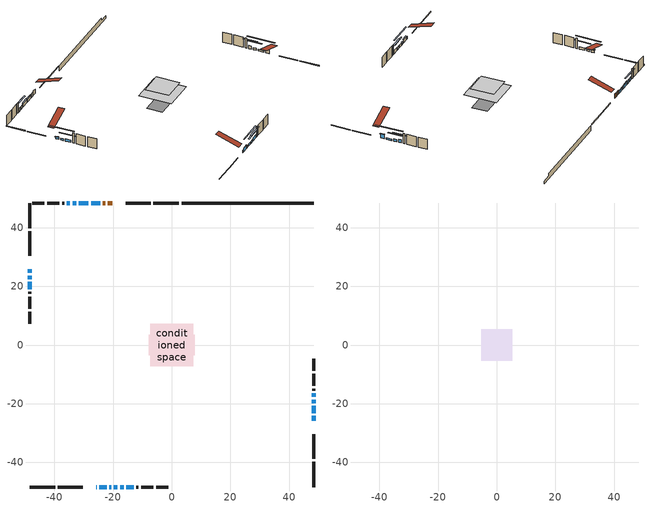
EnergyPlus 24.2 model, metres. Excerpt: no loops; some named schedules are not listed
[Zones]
conditioned space
 floor adiabatic (AdiabaticFloorConstruction): -7.29,-7.29 -7.29,7.29 7.29,7.29 7.29,-7.29 z3.36
 floor foundation (Slab1 construction): -7.77,-3.5 -7.77,3.5 7.77,3.5 7.77,-3.5 z-1.52
 wall outside (RimJoist1 construction): 2.4,48.44 -6.25,48.44 / -48.44,-48.44 -39.79,-48.44 / -48.44,48.44 -48.44,39.79 / 48.44,-48.44 48.44,-39.79 z0.92:1.22
 wall outside (RimJoist2 construction): -7.18,48.44 -15.64,48.44 / -38.86,-48.44 -30.4,-48.44 / -48.44,38.86 -48.44,30.4 / 48.44,-38.86 48.44,-30.4 z0.92:1.22
 wall outside (AdiabaticWallConstruction 1): -20.24,48.44 -21.76,48.44 / -22.69,48.44 -23.5,48.44 z0.92:2.95
 wall outside (AdiabaticWallConstruction): -25.8,-48.44 -25.59,-48.44 z0.92:2.14; 48.44,-25.8 48.44,-24.17 z0.92:2.95; -24.43,48.44 -27.48,48.44 z0.92:2.24; -28.4,48.44 -31.66,48.44 / -24.66,-48.44 -22.22,-48.44 / 48.44,-17.73 48.44,-16.51 / -32.58,48.44 -33.81,48.44 / -34.73,48.44 -35.75,48.44 / -15.46,-48.44 -13.02,-48.44 z0.92:2.44; -21.29,-48.44 -20.68,-48.44 / -48.44,23.65 -48.44,22.43 z0.92:1.74; -48.44,25.8 -48.44,24.57 / 48.44,-19.87 48.44,-18.65 / -19.76,-48.44 -18.53,-48.44 / -17.61,-48.44 -16.39,-48.44 / -48.44,21.5 -48.44,19.06 z0.92:1.99; 48.44,-23.24 48.44,-20.8 z0.92:1.63
 wall outside (Wall1 construction): -36.68,48.44 -37.36,48.44 / -12.09,-48.44 -11.4,-48.44 / -48.44,18.13 -48.44,17.44 / 48.44,-15.58 48.44,-14.89 z0.92:5.8
 wall outside (Wall2 construction): -38.29,48.44 -42.48,48.44 / -10.47,-48.44 -6.29,-48.44 / -48.44,16.51 -48.44,12.33 / 48.44,-13.96 48.44,-9.77 z0.92:5.8
 wall outside (Wall3 construction): -43.41,48.44 -47.51,48.44 / -5.36,-48.44 -1.26,-48.44 / -48.44,11.4 -48.44,7.3 / 48.44,-8.84 48.44,-4.75 z0.92:5.8
 wall foundation (FoundationWall1 construction): 3.33,48.44,-1.52 3.33,48.44,0.92 43.93,48.44,0.92 43.93,48.44,-0.34 48.44,48.44,-0.34 48.44,48.44,-1.52
 window (WindowConstruction 13): -25.79,-48.44 -25.59,-48.44 z0.92:2.14
 window (WindowConstruction 7): 48.44,-25.79 48.44,-24.17 z0.92:2.95
 window (WindowConstruction 8): -24.43,48.44 -27.48,48.44 z0.92:2.24
 window (WindowConstruction 9): -28.4,48.44 -31.66,48.44 z0.92:2.44
 window (WindowConstruction 10): -24.66,-48.44 -22.22,-48.44 z0.92:2.44
 window (WindowConstruction 11): -21.29,-48.44 -20.68,-48.44 z0.92:1.73
 window (WindowConstruction 12): -48.44,25.79 -48.44,24.58 z0.92:1.99
 window (WindowConstruction 14): 48.44,-23.24 48.44,-20.8 z0.92:1.63
 window (WindowConstruction): 48.44,-19.87 48.44,-18.65 z0.92:1.99
 window (WindowConstruction 15): -19.75,-48.44 -18.54,-48.44 z0.92:1.99
 window (WindowConstruction 16): -48.44,23.65 -48.44,22.43 z0.92:1.73
 window (WindowConstruction 1): 48.44,-17.73 48.44,-16.51 z0.92:2.44
 window (WindowConstruction 2): -32.59,48.44 -33.8,48.44 z0.92:2.44
 window (WindowConstruction 3): -34.73,48.44 -35.75,48.44 z0.92:2.44
 window (WindowConstruction 4): -17.61,-48.44 -16.39,-48.44 z0.92:1.99
 window (WindowConstruction 5): -15.46,-48.44 -13.02,-48.44 z0.92:2.44
 window (WindowConstruction 6): -48.44,21.5 -48.44,19.06 z0.92:1.99
 door (Door): -20.24,48.44 -21.76,48.44 z0.92:2.95
 door (Door 1): -22.69,48.44 -23.5,48.44 z0.92:2.95
 ceiling adiabatic (AdiabaticFloorConstruction): 7.29,-7.29 7.29,7.29 -7.29,7.29 -7.29,-7.29 z3.36
attic - vented
 floor to conditioned space (Floor1 construction Reversed): -5.36,-5.36 -5.36,5.36 5.36,5.36 5.36,-5.36 z5.8
 roof outside (Roof1 construction): -19.32,48.44,5.8 -19.32,38,9.27 -16.57,38,9.27 -16.57,48.44,5.8; -26.72,-48.44,5.8 -26.72,-38,9.27 -29.47,-38,9.27 -29.47,-48.44,5.8; -48.44,26.72,5.8 -38,26.72,9.27 -38,29.47,9.27 -48.44,29.47,5.8; 48.44,-26.72,5.8 38,-26.72,9.27 38,-29.47,9.27 48.44,-29.47,5.8
shading: 48.44,-23.97 48.44,-26 48.85,-26 48.85,-23.97 z3.15; -27.68,48.44 -24.23,48.44 -24.23,48.85 -27.68,48.85 z2.44; -31.86,48.44 -28.2,48.44 -28.2,48.85 -31.86,48.85 z2.65; -22.02,-48.44 -24.86,-48.44 -24.86,-48.85 -22.02,-48.85 z2.65; -20.48,-48.44 -21.49,-48.44 -21.49,-48.85 -20.48,-48.85 z1.93; -48.44,24.37 -48.44,26 -48.85,26 -48.85,24.37 z2.19; 48.44,-15.72 48.44,-28.32 48.85,-28.32 48.85,-15.72 z6.71; 48.44,-16.01 48.44,-22.51 48.85,-22.51 48.85,-16.01 z4.63; -13.45,-48.44 -24.84,-48.44 -24.84,-48.85 -13.45,-48.85 z7.07; -48.44,17.35 -48.44,28.73 -48.85,28.73 -48.85,17.35 z6.81; 48.44,-13.87 48.44,-20.36 48.85,-20.36 48.85,-13.87 z5.08; -36.44,48.44 -29.95,48.44 -29.95,48.85 -36.44,48.85 z5.08; -38.39,48.44 -32.09,48.44 -32.09,48.85 -38.39,48.85 z5.08; -13.75,-48.44 -20.25,-48.44 -20.25,-48.85 -13.75,-48.85 z4.63; -10.38,-48.44 -18.1,-48.44 -18.1,-48.85 -10.38,-48.85 z5.08; -48.44,16.42 -48.44,24.14 -48.85,24.14 -48.85,16.42 z4.63
[Building]
Building 1: Terrain=Suburbs
[Site:Location]
Toronto City Centre_ON: Latitude {deg}=43.63; Longitude {deg}=-79.39; Time Zone {hr}=-5; Elevation {m}=77; Keep Site Location Information=Yes
[Site:GroundTemperature:Shallow]
5.01852, 3.26908, 3.12898, 3.95918, 7.29196, 10.6092, 13.4851, 15.3069, 15.4617, 13.9799, 11.1774, 7.9619
[Site:WaterMainsTemperature]
Calculation Method=Schedule; Temperature Schedule=mains temperature schedule
[Material] Roughness=Rough; Thermal Absorptance=0.9
Name | Thickness {m} | Conductivity {W/m-K} | Density {kg/m3} | Specific Heat {J/kg-K} | Solar Absorptance | Visible Absorptance
asphalt or fiberglass shingles | 0.00635 | 0.162714 | 1121.4 | 1465.45 | 0.84 | 0.84
ceiling loosefill ins | 0.169333 | 0.0480833 | 16.02 | 1046.75 | 0.7 | 0.7
ceiling stud and cavity | 0.1397 | 0.165285 | 65.682 | 1177.47 | 0.7 | 0.7
concrete 4.0 in. | 0.1016 | 1.803125 | 2242.8 | 837.4 | 0.7 | 0.7
concrete 8.0 in. | 0.2032 | 1.803125 | 2242.8 | 837.4 | 0.7 | 0.7
door material | 0.04445 | 0.053851 | 512.64 | 1214.23 | 0.7 | 0.7
exterior vertical ins | 0.0563203 | 0.029427 | 32.04 | 1214.23 | 0.7 | 0.7
floor covering | 0.0127 | 0.0433444 | 54.468 | 1339.84 | 0.6 | 0.6
floor rigid ins; wall rigid ins 1 | 0.512978 | 0.029427 | 32.04 | 1214.23 | 0.7 | 0.7
floor stud and cavity | 0.1397 | 1.75129 | 37.0049 | 1207.88 | 0.7 | 0.7
furniture material conditioned space 1 | 0.1524 | 0.115458 | 640.8 | 1214.23 | 0.6 | 0.6
gypsum board | 0.0127 | 0.160291 | 801 | 837.4 | 0.6 | 0.6
gypsum board 1 | 0.0127 | 0.160291 | 801 | 837.4 | 0.7 | 0.7
osb sheathing 0.5 in. | 0.0127 | 0.115458 | 512.64 | 1214.23 | 0.7 | 0.7
osb sheathing 0.75 in. | 0.01905 | 0.115458 | 512.64 | 1214.23 | 0.7 | 0.7
osb sheathing 2.0 in. | 0.0508 | 0.115458 | 512.64 | 1214.23 | 0.7 | 0.7
rim joist rigid ins; wall rigid ins | 0.051816 | 0.029427 | 32.04 | 1214.23 | 0.7 | 0.7
rim joist stud and cavity | 0.0508 | 0.0405436 | 125.044 | 1163.47 | 0.6 | 0.6
rim joist stud and cavity 1 | 0.0508 | 0.0332151 | 125.044 | 1163.47 | 0.6 | 0.6
slab rigid ins | 0.00025908 | 0.029427 | 32.04 | 1214.23 | 0.7 | 0.7
wall stud and cavity | 0.1397 | 0.216185 | 139.0536 | 1170.24 | 0.7 | 0.7
wall stud and cavity 1 | 0.1397 | 0.0855862 | 139.0536 | 1170.24 | 0.7 | 0.7
wall stud and cavity 2 | 0.1397 | 0.0985572 | 139.0536 | 1170.24 | 0.7 | 0.7
wall stud and cavity 3 | 0.0889 | 0.380278 | 52.3479 | 1209.89 | 0.7 | 0.7
wall stud and cavity 4 | 0.0889 | 0.391764 | 83.0341 | 1211.67 | 0.7 | 0.7
wood siding | 0.0254 | 0.102417 | 544.68 | 1172.36 | 0.84 | 0.84
wood siding 1; wood siding 2; wood siding 3 | 0.0254 | 0.102417 | 544.68 | 1172.36 | 0.7 | 0.7
[WindowMaterial:SimpleGlazingSystem]
Name | U-Factor {W/m2-K} | Solar Heat Gain Coefficient
WindowMaterial | 2.927009 | 0.66
WindowMaterial 1 | 2.91111 | 0.68
WindowMaterial 10 | 2.95426 | 0.63
WindowMaterial 11 | 2.94461 | 0.64
WindowMaterial 2 | 2.961077 | 0.63
WindowMaterial 3 | 2.921331 | 0.67
WindowMaterial 4 | 2.88499 | 0.7
WindowMaterial 5 | 2.887263 | 0.7
WindowMaterial 6 | 2.907136 | 0.68
WindowMaterial 7 | 2.87931 | 0.7
WindowMaterial 8 | 2.983789 | 0.6
WindowMaterial 9 | 6.93965 | 0.69
[Construction]
AdiabaticFloorConstruction: floor stud and cavity, floor rigid ins, osb sheathing 0.75 in., floor covering
AdiabaticWallConstruction: wood siding 2, wall rigid ins 1, wall stud and cavity 3, gypsum board
AdiabaticWallConstruction 1: wood siding 3, wall rigid ins 1, wall stud and cavity 3, gypsum board
Door; Door 1: door material
Floor1 construction Reversed: gypsum board, ceiling stud and cavity, ceiling loosefill ins
FoundationWall1 construction: concrete 8.0 in., gypsum board 1
furniture construction conditioned space 1: furniture material conditioned space 1
PartitionWallConstruction: gypsum board, wall stud and cavity 4, gypsum board
RimJoist1 construction: wood siding 1, rim joist rigid ins, osb sheathing 2.0 in., rim joist stud and cavity
RimJoist2 construction: wood siding 1, osb sheathing 2.0 in., rim joist stud and cavity 1
Roof1 construction: asphalt or fiberglass shingles
Slab1 construction: slab rigid ins, concrete 4.0 in.
Wall1 construction: wood siding, wall rigid ins, osb sheathing 0.5 in., wall stud and cavity, gypsum board
Wall2 construction: wood siding, osb sheathing 0.5 in., wall stud and cavity 1, gypsum board
Wall3 construction: wood siding, osb sheathing 0.5 in., wall stud and cavity 2, gypsum board
WindowConstruction; WindowConstruction 12; WindowConstruction 15; WindowConstruction 4; WindowConstruction 6: WindowMaterial
WindowConstruction 1: WindowMaterial 1
WindowConstruction 10; WindowConstruction 5: WindowMaterial 4
WindowConstruction 11: WindowMaterial 8
WindowConstruction 13: WindowMaterial 9
WindowConstruction 14: WindowMaterial 10
WindowConstruction 16: WindowMaterial 11
WindowConstruction 2: WindowMaterial 2
WindowConstruction 3: WindowMaterial 3
WindowConstruction 7: WindowMaterial 5
WindowConstruction 8: WindowMaterial 6
WindowConstruction 9: WindowMaterial 7
[Zone] Multiplier=1; Part of Total Floor Area=Yes
Name | Volume {m3}
attic - vented | 64.794
conditioned space | 831.5
[Space]
Name | Zone | Volume {m3}
attic - vented 1 | attic - vented | 64.794
conditioned space 1 | conditioned space | 831.5
[ZoneInfiltration:EffectiveLeakageArea]
infil attic - vented 1: Zone or Space=attic - vented 1; Schedule=Always On Discrete; Effective Air Leakage Area {cm2}=4832; Stack Coefficient=0.000241857; Wind Coefficient=1.05075e-05
[ZoneMixing]
whole house fan mix: Zone or Space=attic - vented; Schedule=Always On Continuous; Design Flow Rate Calculation Method=Flow/Zone; Design Flow Rate {m3/s}=0; Source Zone or Space=conditioned space
[SurfaceProperty:ExposedFoundationPerimeter]
Slab1: Exposed Perimeter Calculation Method=TotalExposedPerimeter; Total Exposed Perimeter {m}=45.11
[InternalMass] Zone or ZoneList=conditioned space; Space or SpaceList=conditioned space 1
Name | Construction | Surface Area {m2}
furniture mass conditioned space 1 | furniture construction conditioned space 1 | 128.64
partition wall mass | PartitionWallConstruction | 321.601
[Lights]
interior lighting: Zone or ZoneList or Space or SpaceList=conditioned space 1; Schedule=interior lighting schedule; Design Level Calculation Method=LightingLevel; Lighting Level {W}=343.2; Return Air Fraction=0; Fraction Radiant=0.6; Fraction Visible=0.2; Fraction Replaceable=1
[People]
occupants: Zone or ZoneList or Space or SpaceList=conditioned space 1; Number of People Schedule=occupants schedule; Number of People Calculation Method=People; Number of People=3; Fraction Radiant=0.314171; Sensible Heat Fraction=0.56303; Activity Level Schedule=occupants activity schedule; Carbon Dioxide Generation Rate {m3/s-W}=0; Enable ASHRAE 55 Comfort Warnings=No; Mean Radiant Temperature Calculation Type=EnclosureAveraged
[ElectricEquipment] Zone or ZoneList or Space or SpaceList=conditioned space 1; Design Level Calculation Method=EquipmentLevel
Name | Schedule | Design Level {W} | Fraction Latent | Fraction Radiant | Fraction Lost
clothes dryer | clothes dryer schedule | 140.772 | 0.015 | 0.081 | 0.85
clothes washer | clothes washer schedule | 32.1985 | 0.03 | 0.162 | 0.7
cooking range | cooking range schedule | 215.147 | 0.08 | 0.432 | 0.2
dishwasher | dishwasher schedule | 66.8632 | 0.3 | 0.18 | 0.4
fridge | fridge schedule | 72.9452 | 0 | 0.6 | 0
mech vent house fan | mech vent house fan schedule | 0.95 | 0 | 0 | 1
mech vent house fan cfis | mech vent house fan cfis schedule | 0 | 0 | 0 | 0
misc plug loads | misc plug loads schedule | 494.7 | 0.045 | 0.513 | 0.1
whole house fan | Always On Discrete | 0 | 0 | 0 | 1
[OtherEquipment] Zone or ZoneList or Space or SpaceList=conditioned space 1; Design Level Calculation Method=EquipmentLevel
Name | Fuel Type | Schedule | Design Level {W} | Fraction Latent | Fraction Radiant | Fraction Lost
clothes dryer 1 | Electricity | clothes dryer schedule | 0 | 0.015 | 0.081 | 0.85
cooking range 1 | Electricity | cooking range schedule | 0 | 0.08 | 0.432 | 0.2
general water use latent | None | general water use schedule | 62.594 | 1 | 0 | 0
general water use sensible | None | general water use schedule | -61.6891 | 0 | 0.6 | 0
mech vent house fan latent load | None | Always On Discrete | 0 | 1 | 0 | 0
mech vent house fan sensible load | None | Always On Discrete | 0 | 0 | 0 | 0
water heater energy adjustment1 | NaturalGas | Always On Discrete | 0.01 | 0 | 0 | 1
[ZoneInfiltration:DesignFlowRate] Zone or ZoneList or Space or SpaceList=conditioned space 1; Schedule=Always On Discrete; Design Flow Rate Calculation Method=Flow/Zone; Design Flow Rate {m3/s}=0
infil flow; natural vent flow; whole house fan flow
[Foundation:Kiva]
Foundation Kiva 1: Initial Indoor Air Temperature {C}=18; Wall Height Above Grade {m}=0.919978; Wall Depth Below Slab {m}=0.2032; Custom Block Material Name 1=exterior vertical ins; Custom Block Depth 1 {m}=2.43998; Custom Block X Position 1 {m}=0.2159; Custom Block Z Position 1 {m}=0
[Foundation:Kiva:Settings]
Soil Conductivity {W/m-K}=0.849921; Soil Density {kg/m3}=1842.3; Soil Specific Heat {J/kg-K}=418.7; Ground Solar Absorptivity=0.9; Ground Thermal Absorptivity=0.9; Ground Surface Roughness {m}=0.03; Far-Field Width {m}=40; Deep-Ground Boundary Condition=ZeroFlux; Deep-Ground Depth {m}=40; Minimum Cell Dimension {m}=0.2; Maximum Cell Growth Coefficient=3; Simulation Timestep=Timestep
[Exterior:Lights]
exterior lighting: Schedule=exterior lighting schedule; Design Level {W}=75.6
[Schedule:Constant]
Name | Hourly Value
Always On Continuous; mech vent house fan schedule; mech vent house fan cfis schedule; Always On Discrete | 1
occupants activity schedule | 117.228
fridge schedule | 0
[Schedule:Week:Daily]
interior lighting schedule Week Rule - Jan1-Jan27: interior lighting schedule day, interior lighting schedule day, interior lighting schedule day, interior lighting schedule day, interior lighting schedule day, interior lighting schedule day, interior lighting schedule day, interior lighting schedule default day, interior lighting schedule default day, interior lighting schedule default day, interior lighting schedule default day, interior lighting schedule default day
interior lighting schedule Week Rule - Jan28-Feb3: interior lighting schedule day, interior lighting schedule day, interior lighting schedule day, interior lighting schedule day, interior lighting schedule day 1, interior lighting schedule day 1, interior lighting schedule day 1, interior lighting schedule default day, interior lighting schedule default day, interior lighting schedule default day, interior lighting schedule default day, interior lighting schedule default day
interior lighting schedule Week Rule - Feb4-Feb24: interior lighting schedule day 1, interior lighting schedule day 1, interior lighting schedule day 1, interior lighting schedule day 1, interior lighting schedule day 1, interior lighting schedule day 1, interior lighting schedule day 1, interior lighting schedule default day, interior lighting schedule default day, interior lighting schedule default day, interior lighting schedule default day, interior lighting schedule default day
interior lighting schedule Week Rule - Feb25-Mar3: interior lighting schedule day 1, interior lighting schedule day 1, interior lighting schedule day 1, interior lighting schedule day 1, interior lighting schedule day 2, interior lighting schedule day 2, interior lighting schedule day 2, interior lighting schedule default day, interior lighting schedule default day, interior lighting schedule default day, interior lighting schedule default day, interior lighting schedule default day
interior lighting schedule Week Rule - Mar4-Mar31: interior lighting schedule day 2, interior lighting schedule day 2, interior lighting schedule day 2, interior lighting schedule day 2, interior lighting schedule day 2, interior lighting schedule day 2, interior lighting schedule day 2, interior lighting schedule default day, interior lighting schedule default day, interior lighting schedule default day, interior lighting schedule default day, interior lighting schedule default day
interior lighting schedule Week Rule - Apr1-Apr28: interior lighting schedule day 3, interior lighting schedule day 3, interior lighting schedule day 3, interior lighting schedule day 3, interior lighting schedule day 3, interior lighting schedule day 3, interior lighting schedule day 3, interior lighting schedule default day, interior lighting schedule default day, interior lighting schedule default day, interior lighting schedule default day, interior lighting schedule default day
interior lighting schedule Week Rule - Apr29-May5: interior lighting schedule day 3, interior lighting schedule day 3, interior lighting schedule day 4, interior lighting schedule day 4, interior lighting schedule day 4, interior lighting schedule day 4, interior lighting schedule day 4, interior lighting schedule default day, interior lighting schedule default day, interior lighting schedule default day, interior lighting schedule default day, interior lighting schedule default day
interior lighting schedule Week Rule - May6-May26: interior lighting schedule day 4, interior lighting schedule day 4, interior lighting schedule day 4, interior lighting schedule day 4, interior lighting schedule day 4, interior lighting schedule day 4, interior lighting schedule day 4, interior lighting schedule default day, interior lighting schedule default day, interior lighting schedule default day, interior lighting schedule default day, interior lighting schedule default day
interior lighting schedule Week Rule - May27-Jun2: interior lighting schedule day 4, interior lighting schedule day 4, interior lighting schedule day 4, interior lighting schedule day 4, interior lighting schedule day 4, interior lighting schedule day 5, interior lighting schedule day 5, interior lighting schedule default day, interior lighting schedule default day, interior lighting schedule default day, interior lighting schedule default day, interior lighting schedule default day
interior lighting schedule Week Rule - Jun3-Jun30: interior lighting schedule day 5, interior lighting schedule day 5, interior lighting schedule day 5, interior lighting schedule day 5, interior lighting schedule day 5, interior lighting schedule day 5, interior lighting schedule day 5, interior lighting schedule default day, interior lighting schedule default day, interior lighting schedule default day, interior lighting schedule default day, interior lighting schedule default day
interior lighting schedule Week Rule - Jul1-Jul28: interior lighting schedule day 6, interior lighting schedule day 6, interior lighting schedule day 6, interior lighting schedule day 6, interior lighting schedule day 6, interior lighting schedule day 6, interior lighting schedule day 6, interior lighting schedule default day, interior lighting schedule default day, interior lighting schedule default day, interior lighting schedule default day, interior lighting schedule default day
interior lighting schedule Week Rule - Jul29-Aug4: interior lighting schedule day 6, interior lighting schedule day 6, interior lighting schedule day 6, interior lighting schedule day 7, interior lighting schedule day 7, interior lighting schedule day 7, interior lighting schedule day 7, interior lighting schedule default day, interior lighting schedule default day, interior lighting schedule default day, interior lighting schedule default day, interior lighting schedule default day
interior lighting schedule Week Rule - Aug5-Aug25: interior lighting schedule day 7, interior lighting schedule day 7, interior lighting schedule day 7, interior lighting schedule day 7, interior lighting schedule day 7, interior lighting schedule day 7, interior lighting schedule day 7, interior lighting schedule default day, interior lighting schedule default day, interior lighting schedule default day, interior lighting schedule default day, interior lighting schedule default day
interior lighting schedule Week Rule - Aug26-Sep1: interior lighting schedule day 7, interior lighting schedule day 7, interior lighting schedule day 7, interior lighting schedule day 7, interior lighting schedule day 7, interior lighting schedule day 7, interior lighting schedule day 8, interior lighting schedule default day, interior lighting schedule default day, interior lighting schedule default day, interior lighting schedule default day, interior lighting schedule default day
interior lighting schedule Week Rule - Sep2-Sep29: interior lighting schedule day 8, interior lighting schedule day 8, interior lighting schedule day 8, interior lighting schedule day 8, interior lighting schedule day 8, interior lighting schedule day 8, interior lighting schedule day 8, interior lighting schedule default day, interior lighting schedule default day, interior lighting schedule default day, interior lighting schedule default day, interior lighting schedule default day
interior lighting schedule Week Rule - Sep30-Oct6: interior lighting schedule day 8, interior lighting schedule day 9, interior lighting schedule day 9, interior lighting schedule day 9, interior lighting schedule day 9, interior lighting schedule day 9, interior lighting schedule day 9, interior lighting schedule default day, interior lighting schedule default day, interior lighting schedule default day, interior lighting schedule default day, interior lighting schedule default day
interior lighting schedule Week Rule - Oct7-Oct27: interior lighting schedule day 9, interior lighting schedule day 9, interior lighting schedule day 9, interior lighting schedule day 9, interior lighting schedule day 9, interior lighting schedule day 9, interior lighting schedule day 9, interior lighting schedule default day, interior lighting schedule default day, interior lighting schedule default day, interior lighting schedule default day, interior lighting schedule default day
interior lighting schedule Week Rule - Oct28-Nov3: interior lighting schedule day 9, interior lighting schedule day 9, interior lighting schedule day 9, interior lighting schedule day 9, interior lighting schedule day 10, interior lighting schedule day 10, interior lighting schedule day 10, interior lighting schedule default day, interior lighting schedule default day, interior lighting schedule default day, interior lighting schedule default day, interior lighting schedule default day
interior lighting schedule Week Rule - Nov4-Nov24: interior lighting schedule day 10, interior lighting schedule day 10, interior lighting schedule day 10, interior lighting schedule day 10, interior lighting schedule day 10, interior lighting schedule day 10, interior lighting schedule day 10, interior lighting schedule default day, interior lighting schedule default day, interior lighting schedule default day, interior lighting schedule default day, interior lighting schedule default day
interior lighting schedule Week Rule - Nov25-Dec1: interior lighting schedule day 10, interior lighting schedule day 10, interior lighting schedule day 10, interior lighting schedule day 10, interior lighting schedule day 10, interior lighting schedule day 10, interior lighting schedule day 11, interior lighting schedule default day, interior lighting schedule default day, interior lighting schedule default day, interior lighting schedule default day, interior lighting schedule default day
interior lighting schedule Week Rule - Dec2-Dec31: interior lighting schedule day 11, interior lighting schedule day 11, interior lighting schedule day 11, interior lighting schedule day 11, interior lighting schedule day 11, interior lighting schedule day 11, interior lighting schedule day 11, interior lighting schedule default day, interior lighting schedule default day, interior lighting schedule default day, interior lighting schedule default day, interior lighting schedule default day
occupants schedule Week Rule - Jan1-Dec31: occupants schedule day, occupants schedule day, occupants schedule day, occupants schedule day, occupants schedule day, occupants schedule day, occupants schedule day, occupants schedule default day, occupants schedule default day, occupants schedule default day, occupants schedule default day, occupants schedule default day
clothes dryer schedule Week Rule - Jan1-Dec31: clothes dryer schedule day, clothes dryer schedule day, clothes dryer schedule day, clothes dryer schedule day, clothes dryer schedule day, clothes dryer schedule day, clothes dryer schedule day, clothes dryer schedule default day, clothes dryer schedule default day, clothes dryer schedule default day, clothes dryer schedule default day, clothes dryer schedule default day
clothes washer schedule Week Rule - Jan1-Dec31: clothes washer schedule day, clothes washer schedule day, clothes washer schedule day, clothes washer schedule day, clothes washer schedule day, clothes washer schedule day, clothes washer schedule day, clothes washer schedule default day, clothes washer schedule default day, clothes washer schedule default day, clothes washer schedule default day, clothes washer schedule default day
cooking range schedule Week Rule - Jan1-Dec31: cooking range schedule day, cooking range schedule day, cooking range schedule day, cooking range schedule day, cooking range schedule day, cooking range schedule day, cooking range schedule day, cooking range schedule default day, cooking range schedule default day, cooking range schedule default day, cooking range schedule default day, cooking range schedule default day
dishwasher schedule Week Rule - Jan1-Dec31: dishwasher schedule day, dishwasher schedule day, dishwasher schedule day, dishwasher schedule day, dishwasher schedule day, dishwasher schedule day, dishwasher schedule day, dishwasher schedule default day, dishwasher schedule default day, dishwasher schedule default day, dishwasher schedule default day, dishwasher schedule default day
misc plug loads schedule Week Rule - Jan1-Dec31: misc plug loads schedule day, misc plug loads schedule day, misc plug loads schedule day, misc plug loads schedule day, misc plug loads schedule day, misc plug loads schedule day, misc plug loads schedule day, misc plug loads schedule default day, misc plug loads schedule default day, misc plug loads schedule default day, misc plug loads schedule default day, misc plug loads schedule default day
general water use schedule Week Rule - Jan1-Dec31: general water use schedule day, general water use schedule day, general water use schedule day, general water use schedule day, general water use schedule day, general water use schedule day, general water use schedule day, general water use schedule default day, general water use schedule default day, general water use schedule default day, general water use schedule default day, general water use schedule default day
exterior lighting schedule Week Rule - Jan1-Jan27: exterior lighting schedule day, exterior lighting schedule day, exterior lighting schedule day, exterior lighting schedule day, exterior lighting schedule day, exterior lighting schedule day, exterior lighting schedule day, exterior lighting schedule default day, exterior lighting schedule default day, exterior lighting schedule default day, exterior lighting schedule default day, exterior lighting schedule default day
exterior lighting schedule Week Rule - Jan28-Feb3: exterior lighting schedule day, exterior lighting schedule day, exterior lighting schedule day, exterior lighting schedule day, exterior lighting schedule day 1, exterior lighting schedule day 1, exterior lighting schedule day 1, exterior lighting schedule default day, exterior lighting schedule default day, exterior lighting schedule default day, exterior lighting schedule default day, exterior lighting schedule default day
exterior lighting schedule Week Rule - Feb4-Feb24: exterior lighting schedule day 1, exterior lighting schedule day 1, exterior lighting schedule day 1, exterior lighting schedule day 1, exterior lighting schedule day 1, exterior lighting schedule day 1, exterior lighting schedule day 1, exterior lighting schedule default day, exterior lighting schedule default day, exterior lighting schedule default day, exterior lighting schedule default day, exterior lighting schedule default day
exterior lighting schedule Week Rule - Feb25-Mar3: exterior lighting schedule day 1, exterior lighting schedule day 1, exterior lighting schedule day 1, exterior lighting schedule day 1, exterior lighting schedule day 2, exterior lighting schedule day 2, exterior lighting schedule day 2, exterior lighting schedule default day, exterior lighting schedule default day, exterior lighting schedule default day, exterior lighting schedule default day, exterior lighting schedule default day
exterior lighting schedule Week Rule - Mar4-Mar31: exterior lighting schedule day 2, exterior lighting schedule day 2, exterior lighting schedule day 2, exterior lighting schedule day 2, exterior lighting schedule day 2, exterior lighting schedule day 2, exterior lighting schedule day 2, exterior lighting schedule default day, exterior lighting schedule default day, exterior lighting schedule default day, exterior lighting schedule default day, exterior lighting schedule default day
exterior lighting schedule Week Rule - Apr1-Apr28: exterior lighting schedule day 3, exterior lighting schedule day 3, exterior lighting schedule day 3, exterior lighting schedule day 3, exterior lighting schedule day 3, exterior lighting schedule day 3, exterior lighting schedule day 3, exterior lighting schedule default day, exterior lighting schedule default day, exterior lighting schedule default day, exterior lighting schedule default day, exterior lighting schedule default day
exterior lighting schedule Week Rule - Apr29-May5: exterior lighting schedule day 3, exterior lighting schedule day 3, exterior lighting schedule day 4, exterior lighting schedule day 4, exterior lighting schedule day 4, exterior lighting schedule day 4, exterior lighting schedule day 4, exterior lighting schedule default day, exterior lighting schedule default day, exterior lighting schedule default day, exterior lighting schedule default day, exterior lighting schedule default day
exterior lighting schedule Week Rule - May6-May26: exterior lighting schedule day 4, exterior lighting schedule day 4, exterior lighting schedule day 4, exterior lighting schedule day 4, exterior lighting schedule day 4, exterior lighting schedule day 4, exterior lighting schedule day 4, exterior lighting schedule default day, exterior lighting schedule default day, exterior lighting schedule default day, exterior lighting schedule default day, exterior lighting schedule default day
exterior lighting schedule Week Rule - May27-Jun2: exterior lighting schedule day 4, exterior lighting schedule day 4, exterior lighting schedule day 4, exterior lighting schedule day 4, exterior lighting schedule day 4, exterior lighting schedule day 5, exterior lighting schedule day 5, exterior lighting schedule default day, exterior lighting schedule default day, exterior lighting schedule default day, exterior lighting schedule default day, exterior lighting schedule default day
exterior lighting schedule Week Rule - Jun3-Jun30: exterior lighting schedule day 5, exterior lighting schedule day 5, exterior lighting schedule day 5, exterior lighting schedule day 5, exterior lighting schedule day 5, exterior lighting schedule day 5, exterior lighting schedule day 5, exterior lighting schedule default day, exterior lighting schedule default day, exterior lighting schedule default day, exterior lighting schedule default day, exterior lighting schedule default day
exterior lighting schedule Week Rule - Jul1-Jul28: exterior lighting schedule day 6, exterior lighting schedule day 6, exterior lighting schedule day 6, exterior lighting schedule day 6, exterior lighting schedule day 6, exterior lighting schedule day 6, exterior lighting schedule day 6, exterior lighting schedule default day, exterior lighting schedule default day, exterior lighting schedule default day, exterior lighting schedule default day, exterior lighting schedule default day
exterior lighting schedule Week Rule - Jul29-Aug4: exterior lighting schedule day 6, exterior lighting schedule day 6, exterior lighting schedule day 6, exterior lighting schedule day 7, exterior lighting schedule day 7, exterior lighting schedule day 7, exterior lighting schedule day 7, exterior lighting schedule default day, exterior lighting schedule default day, exterior lighting schedule default day, exterior lighting schedule default day, exterior lighting schedule default day
exterior lighting schedule Week Rule - Aug5-Aug25: exterior lighting schedule day 7, exterior lighting schedule day 7, exterior lighting schedule day 7, exterior lighting schedule day 7, exterior lighting schedule day 7, exterior lighting schedule day 7, exterior lighting schedule day 7, exterior lighting schedule default day, exterior lighting schedule default day, exterior lighting schedule default day, exterior lighting schedule default day, exterior lighting schedule default day
exterior lighting schedule Week Rule - Aug26-Sep1: exterior lighting schedule day 7, exterior lighting schedule day 7, exterior lighting schedule day 7, exterior lighting schedule day 7, exterior lighting schedule day 7, exterior lighting schedule day 7, exterior lighting schedule day 8, exterior lighting schedule default day, exterior lighting schedule default day, exterior lighting schedule default day, exterior lighting schedule default day, exterior lighting schedule default day
exterior lighting schedule Week Rule - Sep2-Sep29: exterior lighting schedule day 8, exterior lighting schedule day 8, exterior lighting schedule day 8, exterior lighting schedule day 8, exterior lighting schedule day 8, exterior lighting schedule day 8, exterior lighting schedule day 8, exterior lighting schedule default day, exterior lighting schedule default day, exterior lighting schedule default day, exterior lighting schedule default day, exterior lighting schedule default day
exterior lighting schedule Week Rule - Sep30-Oct6: exterior lighting schedule day 8, exterior lighting schedule day 9, exterior lighting schedule day 9, exterior lighting schedule day 9, exterior lighting schedule day 9, exterior lighting schedule day 9, exterior lighting schedule day 9, exterior lighting schedule default day, exterior lighting schedule default day, exterior lighting schedule default day, exterior lighting schedule default day, exterior lighting schedule default day
exterior lighting schedule Week Rule - Oct7-Oct27: exterior lighting schedule day 9, exterior lighting schedule day 9, exterior lighting schedule day 9, exterior lighting schedule day 9, exterior lighting schedule day 9, exterior lighting schedule day 9, exterior lighting schedule day 9, exterior lighting schedule default day, exterior lighting schedule default day, exterior lighting schedule default day, exterior lighting schedule default day, exterior lighting schedule default day
[Schedule:Year]
interior lighting schedule: interior lighting schedule Week Rule - Jan1-Jan27, 1, 1, 1, 27, interior lighting schedule Week Rule - Jan28-Feb3, 1, 28, 2, 3, interior lighting schedule Week Rule - Feb4-Feb24, 2, 4, 2, 24, interior lighting schedule Week Rule - Feb25-Mar3, 2, 25, 3, 3, interior lighting schedule Week Rule - Mar4-Mar31, 3, 4, 3, 31, interior lighting schedule Week Rule - Apr1-Apr28, 4, 1, 4, 28, interior lighting schedule Week Rule - Apr29-May5, 4, 29, 5, 5, interior lighting schedule Week Rule - May6-May26, 5, 6, 5, 26, interior lighting schedule Week Rule - May27-Jun2, 5, 27, 6, 2, interior lighting schedule Week Rule - Jun3-Jun30, 6, 3, 6, 30, interior lighting schedule Week Rule - Jul1-Jul28, 7, 1, 7, 28, interior lighting schedule Week Rule - Jul29-Aug4, 7, 29, 8, 4, interior lighting schedule Week Rule - Aug5-Aug25, 8, 5, 8, 25, interior lighting schedule Week Rule - Aug26-Sep1, 8, 26, 9, 1, interior lighting schedule Week Rule - Sep2-Sep29, 9, 2, 9, 29, interior lighting schedule Week Rule - Sep30-Oct6, 9, 30, 10, 6, interior lighting schedule Week Rule - Oct7-Oct27, 10, 7, 10, 27, interior lighting schedule Week Rule - Oct28-Nov3, 10, 28, 11, 3, interior lighting schedule Week Rule - Nov4-Nov24, 11, 4, 11, 24, interior lighting schedule Week Rule - Nov25-Dec1, 11, 25, 12, 1, interior lighting schedule Week Rule - Dec2-Dec31, 12, 2, 12, 31
occupants schedule: occupants schedule Week Rule - Jan1-Dec31, 1, 1, 12, 31
clothes dryer schedule: clothes dryer schedule Week Rule - Jan1-Dec31, 1, 1, 12, 31
clothes washer schedule: clothes washer schedule Week Rule - Jan1-Dec31, 1, 1, 12, 31
cooking range schedule: cooking range schedule Week Rule - Jan1-Dec31, 1, 1, 12, 31
dishwasher schedule: dishwasher schedule Week Rule - Jan1-Dec31, 1, 1, 12, 31
misc plug loads schedule: misc plug loads schedule Week Rule - Jan1-Dec31, 1, 1, 12, 31
general water use schedule: general water use schedule Week Rule - Jan1-Dec31, 1, 1, 12, 31
exterior lighting schedule: exterior lighting schedule Week Rule - Jan1-Jan27, 1, 1, 1, 27, exterior lighting schedule Week Rule - Jan28-Feb3, 1, 28, 2, 3, exterior lighting schedule Week Rule - Feb4-Feb24, 2, 4, 2, 24, exterior lighting schedule Week Rule - Feb25-Mar3, 2, 25, 3, 3, exterior lighting schedule Week Rule - Mar4-Mar31, 3, 4, 3, 31, exterior lighting schedule Week Rule - Apr1-Apr28, 4, 1, 4, 28, exterior lighting schedule Week Rule - Apr29-May5, 4, 29, 5, 5, exterior lighting schedule Week Rule - May6-May26, 5, 6, 5, 26, exterior lighting schedule Week Rule - May27-Jun2, 5, 27, 6, 2, exterior lighting schedule Week Rule - Jun3-Jun30, 6, 3, 6, 30, exterior lighting schedule Week Rule - Jul1-Jul28, 7, 1, 7, 28, exterior lighting schedule Week Rule - Jul29-Aug4, 7, 29, 8, 4, exterior lighting schedule Week Rule - Aug5-Aug25, 8, 5, 8, 25, exterior lighting schedule Week Rule - Aug26-Sep1, 8, 26, 9, 1, exterior lighting schedule Week Rule - Sep2-Sep29, 9, 2, 9, 29, exterior lighting schedule Week Rule - Sep30-Oct6, 9, 30, 10, 6, exterior lighting schedule Week Rule - Oct7-Oct27, 10, 7, 10, 27, exterior lighting schedule Week Rule - Oct28-Nov3, 10, 28, 11, 3, exterior lighting schedule Week Rule - Nov4-Nov24, 11, 4, 11, 24, exterior lighting schedule Week Rule - Nov25-Dec1, 11, 25, 12, 1, exterior lighting schedule Week Rule - Dec2-Dec31, 12, 2, 12, 31
[Schedule:Compact]
mains temperature schedule: Through: 01/01, For: AllDays, Until: 24:00, 8.80333, Through: 01/02, For: AllDays, Until: 24:00, 8.74333, Through: 01/03, For: AllDays, Until: 24:00, 8.68389, Through: 01/04, For: AllDays, Until: 24:00, 8.62611, Through: 01/05, For: AllDays, Until: 24:00, 8.56944, Through: 01/06, For: AllDays, Until: 24:00, 8.51389, Through: 01/07, For: AllDays, Until: 24:00, 8.45944, Through: 01/08, For: AllDays, Until: 24:00, 8.40611, Through: 01/09, For: AllDays, Until: 24:00, 8.35389, Through: 01/10, For: AllDays, Until: 24:00, 8.30278, Through: 01/11, For: AllDays, Until: 24:00, 8.25333, Through: 01/12, For: AllDays, Until: 24:00, 8.205, Through: 01/13, For: AllDays, Until: 24:00, 8.15778, Through: 01/14, For: AllDays, Until: 24:00, 8.11222, Through: 01/15, For: AllDays, Until: 24:00, 8.06778, Through: 01/16, For: AllDays, Until: 24:00, 8.02444, Through: 01/17, For: AllDays, Until: 24:00, 7.98222, Through: 01/18, For: AllDays, Until: 24:00, 7.94167, Through: 01/19, For: AllDays, Until: 24:00, 7.90222, Through: 01/20, For: AllDays, Until: 24:00, 7.86444, Through: 01/21, For: AllDays, Until: 24:00, 7.82778, Through: 01/22, For: AllDays, Until: 24:00, 7.79278, Through: 01/23, For: AllDays, Until: 24:00, 7.75889, Through: 01/24, For: AllDays, Until: 24:00, 7.72667, Through: 01/25, For: AllDays, Until: 24:00, 7.69556, Through: 01/26, For: AllDays, Until: 24:00, 7.66611, Through: 01/27, For: AllDays, Until: 24:00, 7.63778, Through: 01/28, For: AllDays, Until: 24:00, 7.61111, Through: 01/29, For: AllDays, Until: 24:00, 7.58556, Through: 01/30, For: AllDays, Until: 24:00, 7.56167, Through: 01/31, For: AllDays, Until: 24:00, 7.53944, Through: 02/01, For: AllDays, Until: 24:00, 7.51833, Through: 02/02, For: AllDays, Until: 24:00, 7.49889, Through: 02/03, For: AllDays, Until: 24:00, 7.48111, Through: 02/04, For: AllDays, Until: 24:00, 7.46444, Through: 02/05, For: AllDays, Until: 24:00, 7.44944, Through: 02/06, For: AllDays, Until: 24:00, 7.43556, Through: 02/07, For: AllDays, Until: 24:00, 7.42333, Through: 02/08, For: AllDays, Until: 24:00, 7.41278, Through: 02/09, For: AllDays, Until: 24:00, 7.40389, Through: 02/10, For: AllDays, Until: 24:00, 7.39611, Through: 02/11, For: AllDays, Until: 24:00, 7.39, Through: 02/12, For: AllDays, Until: 24:00, 7.38556, Through: 02/13, For: AllDays, Until: 24:00, 7.38222, Through: 02/14, For: AllDays, Until: 24:00, 7.38056, Through: 02/15, For: AllDays, Until: 24:00, 7.38056, Through: 02/16, For: AllDays, Until: 24:00, 7.38222, Through: 02/17, For: AllDays, Until: 24:00, 7.385, Through: 02/18, For: AllDays, Until: 24:00, 7.38944, Through: 02/19, For: AllDays, Until: 24:00, 7.395, Through: 02/20, For: AllDays, Until: 24:00, 7.40278, Through: 02/21, For: AllDays, Until: 24:00, 7.41167, Through: 02/22, For: AllDays, Until: 24:00, 7.42222, Through: 02/23, For: AllDays, Until: 24:00, 7.43389, Through: 02/24, For: AllDays, Until: 24:00, 7.44722, Through: 02/25, For: AllDays, Until: 24:00, 7.46222, Through: 02/26, For: AllDays, Until: 24:00, 7.47833, Through: 02/27, For: AllDays, Until: 24:00, 7.49611, Through: 02/28, For: AllDays, Until: 24:00, 7.51556, Through: 03/01, For: AllDays, Until: 24:00, 7.53667, Through: 03/02, For: AllDays, Until: 24:00, 7.55889, Through: 03/03, For: AllDays, Until: 24:00, 7.58222, Through: 03/04, For: AllDays, Until: 24:00, 7.60722, Through: 03/05, For: AllDays, Until: 24:00, 7.63389, Through: 03/06, For: AllDays, Until: 24:00, 7.66222, Through: 03/07, For: AllDays, Until: 24:00, 7.69111, Through: 03/08, For: AllDays, Until: 24:00, 7.72222, Through: 03/09, For: AllDays, Until: 24:00, 7.75444, Through: 03/10, For: AllDays, Until: 24:00, 7.78778, Through: 03/11, For: AllDays, Until: 24:00, 7.82278, Through: 03/12, For: AllDays, Until: 24:00, 7.85944, Through: 03/13, For: AllDays, Until: 24:00, 7.89722, Through: 03/14, For: AllDays, Until: 24:00, 7.93611, Through: 03/15, For: AllDays, Until: 24:00, 7.97667, Through: 03/16, For: AllDays, Until: 24:00, 8.01833, Through: 03/17, For: AllDays, Until: 24:00, 8.06167, Through: 03/18, For: AllDays, Until: 24:00, 8.10611, Through: 03/19, For: AllDays, Until: 24:00, 8.15167, Through: 03/20, For: AllDays, Until: 24:00, 8.19833, Through: 03/21, For: AllDays, Until: 24:00, 8.24667, Through: 03/22, For: AllDays, Until: 24:00, 8.29611, Through: 03/23, For: AllDays, Until: 24:00, 8.34667, Through: 03/24, For: AllDays, Until: 24:00, 8.39889, Through: 03/25, For: AllDays, Until: 24:00, 8.45167, Through: 03/26, For: AllDays, Until: 24:00, 8.50611, Through: 03/27, For: AllDays, Until: 24:00, 8.56167, Through: 03/28, For: AllDays, Until: 24:00, 8.61833, Through: 03/29, For: AllDays, Until: 24:00, 8.67611, Through: 03/30, For: AllDays, Until: 24:00, 8.735, Through: 03/31, For: AllDays, Until: 24:00, 8.795, Through: 04/01, For: AllDays, Until: 24:00, 8.85611, Through: 04/02, For: AllDays, Until: 24:00, 8.91833, Through: 04/03, For: AllDays, Until: 24:00, 8.98167, Through: 04/04, For: AllDays, Until: 24:00, 9.04556, Through: 04/05, For: AllDays, Until: 24:00, 9.11111, Through: 04/06, For: AllDays, Until: 24:00, 9.17722, Through: 04/07, For: AllDays, Until: 24:00, 9.24444, Through: 04/08, For: AllDays, Until: 24:00, 9.31222, Through: 04/09, For: AllDays, Until: 24:00, 9.38167, Through: 04/10, For: AllDays, Until: 24:00, 9.45167, Through: 04/11, For: AllDays, Until: 24:00, 9.52222, Through: 04/12, For: AllDays, Until: 24:00, 9.59444, Through: 04/13, For: AllDays, Until: 24:00, 9.66667, Through: 04/14, For: AllDays, Until: 24:00, 9.74, Through: 04/15, For: AllDays, Until: 24:00, 9.81444, Through: 04/16, For: AllDays, Until: 24:00, 9.88944, Through: 04/17, For: AllDays, Until: 24:00, 9.96556, Through: 04/18, For: AllDays, Until: 24:00, 10.0417, Through: 04/19, For: AllDays, Until: 24:00, 10.1189, Through: 04/20, For: AllDays, Until: 24:00, 10.1972, Through: 04/21, For: AllDays, Until: 24:00, 10.2756, Through: 04/22, For: AllDays, Until: 24:00, 10.355, Through: 04/23, For: AllDays, Until: 24:00, 10.435, Through: 04/24, For: AllDays, Until: 24:00, 10.515, Through: 04/25, For: AllDays, Until: 24:00, 10.5961, Through: 04/26, For: AllDays, Until: 24:00, 10.6778, Through: 04/27, For: AllDays, Until: 24:00, 10.76, Through: 04/28, For: AllDays, Until: 24:00, 10.8428, Through: 04/29, For: AllDays, Until: 24:00, 10.9261, Through: 04/30, For: AllDays, Until: 24:00, 11.0094, Through: 05/01, For: AllDays, Until: 24:00, 11.0933, Through: 05/02, For: AllDays, Until: 24:00, 11.1778, Through: 05/03, For: AllDays, Until: 24:00, 11.2628, Through: 05/04, For: AllDays, Until: 24:00, 11.3478, Through: 05/05, For: AllDays, Until: 24:00, 11.4333, Through: 05/06, For: AllDays, Until: 24:00, 11.5189, Through: 05/07, For: AllDays, Until: 24:00, 11.605, Through: 05/08, For: AllDays, Until: 24:00, 11.6917, Through: 05/09, For: AllDays, Until: 24:00, 11.7778, Through: 05/10, For: AllDays, Until: 24:00, 11.865, Through: 05/11, For: AllDays, Until: 24:00, 11.9517, Through: 05/12, For: AllDays, Until: 24:00, 12.0389, Through: 05/13, For: AllDays, Until: 24:00, 12.1261, Through: 05/14, For: AllDays, Until: 24:00, 12.2133, Through: 05/15, For: AllDays, Until: 24:00, 12.3006, Through: 05/16, For: AllDays, Until: 24:00, 12.3883, Through: 05/17, For: AllDays, Until: 24:00, 12.4756, Through: 05/18, For: AllDays, Until: 24:00, 12.5628, Through: 05/19, For: AllDays, Until: 24:00, 12.6506, Through: 05/20, For: AllDays, Until: 24:00, 12.7378, Through: 05/21, For: AllDays, Until: 24:00, 12.825, Through: 05/22, For: AllDays, Until: 24:00, 12.9122, Through: 05/23, For: AllDays, Until: 24:00, 12.9994, Through: 05/24, For: AllDays, Until: 24:00, 13.0861, Through: 05/25, For: AllDays, Until: 24:00, 13.1728, Through: 05/26, For: AllDays, Until: 24:00, 13.2594, Through: 05/27, For: AllDays, Until: 24:00, 13.3456, Through: 05/28, For: AllDays, Until: 24:00, 13.4317, Through: 05/29, For: AllDays, Until: 24:00, 13.5172, Through: 05/30, For: AllDays, Until: 24:00, 13.6028, Through: 05/31, For: AllDays, Until: 24:00, 13.6878, Through: 06/01, For: AllDays, Until: 24:00, 13.7722, Through: 06/02, For: AllDays, Until: 24:00, 13.8567, Through: 06/03, For: AllDays, Until: 24:00, 13.9406, Through: 06/04, For: AllDays, Until: 24:00, 14.0239, Through: 06/05, For: AllDays, Until: 24:00, 14.1067, Through: 06/06, For: AllDays, Until: 24:00, 14.1894, Through: 06/07, For: AllDays, Until: 24:00, 14.2711, Through: 06/08, For: AllDays, Until: 24:00, 14.3528, Through: 06/09, For: AllDays, Until: 24:00, 14.4339, Through: 06/10, For: AllDays, Until: 24:00, 14.5139, Through: 06/11, For: AllDays, Until: 24:00, 14.5939, Through: 06/12, For: AllDays, Until: 24:00, 14.6728, Through: 06/13, For: AllDays, Until: 24:00, 14.7511, Through: 06/14, For: AllDays, Until: 24:00, 14.8289, Through: 06/15, For: AllDays, Until: 24:00, 14.9061, Through: 06/16, For: AllDays, Until: 24:00, 14.9822, Through: 06/17, For: AllDays, Until: 24:00, 15.0578, Through: 06/18, For: AllDays, Until: 24:00, 15.1328, Through: 06/19, For: AllDays, Until: 24:00, 15.2067, Through: 06/20, For: AllDays, Until: 24:00, 15.28, Through: 06/21, For: AllDays, Until: 24:00, 15.3522, Through: 06/22, For: AllDays, Until: 24:00, 15.4239, Through: 06/23, For: AllDays, Until: 24:00, 15.4944, Through: 06/24, For: AllDays, Until: 24:00, 15.5639, Through: 06/25, For: AllDays, Until: 24:00, 15.6328, Through: 06/26, For: AllDays, Until: 24:00, 15.7006, Through: 06/27, For: AllDays, Until: 24:00, 15.7678, Through: 06/28, For: AllDays, Until: 24:00, 15.8333, Through: 06/29, For: AllDays, Until: 24:00, 15.8983, Through: 06/30, For: AllDays, Until: 24:00, 15.9622, Through: 07/01, For: AllDays, Until: 24:00, 16.025, Through: 07/02, For: AllDays, Until: 24:00, 16.0872, Through: 07/03, For: AllDays, Until: 24:00, 16.1478, Through: 07/04, For: AllDays, Until: 24:00, 16.2072, Through: 07/05, For: AllDays, Until: 24:00, 16.2661, Through: 07/06, For: AllDays, Until: 24:00, 16.3233, Through: 07/07, For: AllDays, Until: 24:00, 16.3794, Through: 07/08, For: AllDays, Until: 24:00, 16.435, Through: 07/09, For: AllDays, Until: 24:00, 16.4889, Through: 07/10, For: AllDays, Until: 24:00, 16.5417, Through: 07/11, For: AllDays, Until: 24:00, 16.5928, Through: 07/12, For: AllDays, Until: 24:00, 16.6433, Through: 07/13, For: AllDays, Until: 24:00, 16.6922, Through: 07/14, For: AllDays, Until: 24:00, 16.74, Through: 07/15, For: AllDays, Until: 24:00, 16.7867, Through: 07/16, For: AllDays, Until: 24:00, 16.8322, Through: 07/17, For: AllDays, Until: 24:00, 16.8761, Through: 07/18, For: AllDays, Until: 24:00, 16.9189, Through: 07/19, For: AllDays, Until: 24:00, 16.96, Through: 07/20, For: AllDays, Until: 24:00, 17, Through: 07/21, For: AllDays, Until: 24:00, 17.0389, Through: 07/22, For: AllDays, Until: 24:00, 17.0761, Through: 07/23, For: AllDays, Until: 24:00, 17.1122, Through: 07/24, For: AllDays, Until: 24:00, 17.1467, Through: 07/25, For: AllDays, Until: 24:00, 17.18, Through: 07/26, For: AllDays, Until: 24:00, 17.2117, Through: 07/27, For: AllDays, Until: 24:00, 17.2422, Through: 07/28, For: AllDays, Until: 24:00, 17.2711, Through: 07/29, For: AllDays, Until: 24:00, 17.2983, Through: 07/30, For: AllDays, Until: 24:00, 17.3244, Through: 07/31, For: AllDays, Until: 24:00, 17.3494, Through: 08/01, For: AllDays, Until: 24:00, 17.3728, Through: 08/02, For: AllDays, Until: 24:00, 17.3944, Through: 08/03, For: AllDays, Until: 24:00, 17.4144, Through: 08/04, For: AllDays, Until: 24:00, 17.4333, Through: 08/05, For: AllDays, Until: 24:00, 17.4506, Through: 08/06, For: AllDays, Until: 24:00, 17.4667, Through: 08/07, For: AllDays, Until: 24:00, 17.4811, Through: 08/08, For: AllDays, Until: 24:00, 17.4939, Through: 08/09, For: AllDays, Until: 24:00, 17.5056, Through: 08/10, For: AllDays, Until: 24:00, 17.5156, Through: 08/11, For: AllDays, Until: 24:00, 17.5239, Through: 08/12, For: AllDays, Until: 24:00, 17.5311, Through: 08/13, For: AllDays, Until: 24:00, 17.5361, Through: 08/14, For: AllDays, Until: 24:00, 17.54, Through: 08/15, For: AllDays, Until: 24:00, 17.5428, Through: 08/16, For: AllDays, Until: 24:00, 17.5439, Through: 08/17, For: AllDays, Until: 24:00, 17.5433, Through: 08/18, For: AllDays, Until: 24:00, 17.5411, Through: 08/19, For: AllDays, Until: 24:00, 17.5372, Through: 08/20, For: AllDays, Until: 24:00, 17.5322, Through: 08/21, For: AllDays, Until: 24:00, 17.5256, Through: 08/22, For: AllDays, Until: 24:00, 17.5178, Through: 08/23, For: AllDays, Until: 24:00, 17.5083, Through: 08/24, For: AllDays, Until: 24:00, 17.4972, Through: 08/25, For: AllDays, Until: 24:00, 17.4844, Through: 08/26, For: AllDays, Until: 24:00, 17.4706, Through: 08/27, For: AllDays, Until: 24:00, 17.455, Through: 08/28, For: AllDays, Until: 24:00, 17.4378, Through: 08/29, For: AllDays, Until: 24:00, 17.4194, Through: 08/30, For: AllDays, Until: 24:00, 17.3994, Through: 08/31, For: AllDays, Until: 24:00, 17.3778, Through: 09/01, For: AllDays, Until: 24:00, 17.355, Through: 09/02, For: AllDays, Until: 24:00, 17.3311, Through: 09/03, For: AllDays, Until: 24:00, 17.305, Through: 09/04, For: AllDays, Until: 24:00, 17.2778, Through: 09/05, For: AllDays, Until: 24:00, 17.2494, Through: 09/06, For: AllDays, Until: 24:00, 17.2194, Through: 09/07, For: AllDays, Until: 24:00, 17.1878, Through: 09/08, For: AllDays, Until: 24:00, 17.155, Through: 09/09, For: AllDays, Until: 24:00, 17.1206, Through: 09/10, For: AllDays, Until: 24:00, 17.085, Through: 09/11, For: AllDays, Until: 24:00, 17.0483, Through: 09/12, For: AllDays, Until: 24:00, 17.01, Through: 09/13, For: AllDays, Until: 24:00, 16.97, Through: 09/14, For: AllDays, Until: 24:00, 16.9289, Through: 09/15, For: AllDays, Until: 24:00, 16.8867, Through: 09/16, For: AllDays, Until: 24:00, 16.8428, Through: 09/17, For: AllDays, Until: 24:00, 16.7983, Through: 09/18, For: AllDays, Until: 24:00, 16.7517, Through: 09/19, For: AllDays, Until: 24:00, 16.7044, Through: 09/20, For: AllDays, Until: 24:00, 16.6556, Through: 09/21, For: AllDays, Until: 24:00, 16.6056, Through: 09/22, For: AllDays, Until: 24:00, 16.5544, Through: 09/23, For: AllDays, Until: 24:00, 16.5017, Through: 09/24, For: AllDays, Until: 24:00, 16.4483, Through: 09/25, For: AllDays, Until: 24:00, 16.3933, Through: 09/26, For: AllDays, Until: 24:00, 16.3372, Through: 09/27, For: AllDays, Until: 24:00, 16.2806, Through: 09/28, For: AllDays, Until: 24:00, 16.2222, Through: 09/29, For: AllDays, Until: 24:00, 16.1628, Through: 09/30, For: AllDays, Until: 24:00, 16.1022, Through: 10/01, For: AllDays, Until: 24:00, 16.0406, Through: 10/02, For: AllDays, Until: 24:00, 15.9778, Through: 10/03, For: AllDays, Until: 24:00, 15.9144, Through: 10/04, For: AllDays, Until: 24:00, 15.8494, Through: 10/05, For: AllDays, Until: 24:00, 15.7839, Through: 10/06, For: AllDays, Until: 24:00, 15.7172, Through: 10/07, For: AllDays, Until: 24:00, 15.6494, Through: 10/08, For: AllDays, Until: 24:00, 15.5811, Through: 10/09, For: AllDays, Until: 24:00, 15.5117, Through: 10/10, For: AllDays, Until: 24:00, 15.4411, Through: 10/11, For: AllDays, Until: 24:00, 15.37, Through: 10/12, For: AllDays, Until: 24:00, 15.2978, Through: 10/13, For: AllDays, Until: 24:00, 15.225, Through: 10/14, For: AllDays, Until: 24:00, 15.1511, Through: 10/15, For: AllDays, Until: 24:00, 15.0767, Through: 10/16, For: AllDays, Until: 24:00, 15.0011, Through: 10/17, For: AllDays, Until: 24:00, 14.925, Through: 10/18, For: AllDays, Until: 24:00, 14.8483, Through: 10/19, For: AllDays, Until: 24:00, 14.7706, Through: 10/20, For: AllDays, Until: 24:00, 14.6922, Through: 10/21, For: AllDays, Until: 24:00, 14.6133, Through: 10/22, For: AllDays, Until: 24:00, 14.5339, Through: 10/23, For: AllDays, Until: 24:00, 14.4539, Through: 10/24, For: AllDays, Until: 24:00, 14.3728, Through: 10/25, For: AllDays, Until: 24:00, 14.2917, Through: 10/26, For: AllDays, Until: 24:00, 14.21, Through: 10/27, For: AllDays, Until: 24:00, 14.1272, Through: 10/28, For: AllDays, Until: 24:00, 14.0444, Through: 10/29, For: AllDays, Until: 24:00, 13.9611, Through: 10/30, For: AllDays, Until: 24:00, 13.8772, Through: 10/31, For: AllDays, Until: 24:00, 13.7933, Through: 11/01, For: AllDays, Until: 24:00, 13.7089, Through: 11/02, For: AllDays, Until: 24:00, 13.6239, Through: 11/03, For: AllDays, Until: 24:00, 13.5383, Through: 11/04, For: AllDays, Until: 24:00, 13.4528, Through: 11/05, For: AllDays, Until: 24:00, 13.3667, Through: 11/06, For: AllDays, Until: 24:00, 13.2806, Through: 11/07, For: AllDays, Until: 24:00, 13.1944, Through: 11/08, For: AllDays, Until: 24:00, 13.1078, Through: 11/09, For: AllDays, Until: 24:00, 13.0206, Through: 11/10, For: AllDays, Until: 24:00, 12.9339, Through: 11/11, For: AllDays, Until: 24:00, 12.8467, Through: 11/12, For: AllDays, Until: 24:00, 12.7594, Through: 11/13, For: AllDays, Until: 24:00, 12.6722, Through: 11/14, For: AllDays, Until: 24:00, 12.5844, Through: 11/15, For: AllDays, Until: 24:00, 12.4972, Through: 11/16, For: AllDays, Until: 24:00, 12.41, Through: 11/17, For: AllDays, Until: 24:00, 12.3222, Through: 11/18, For: AllDays, Until: 24:00, 12.235, Through: 11/19, For: AllDays, Until: 24:00, 12.1478, Through: 11/20, For: AllDays, Until: 24:00, 12.0606, Through: 11/21, For: AllDays, Until: 24:00, 11.9733, Through: 11/22, For: AllDays, Until: 24:00, 11.8861, Through: 11/23, For: AllDays, Until: 24:00, 11.7994, Through: 11/24, For: AllDays, Until: 24:00, 11.7128, Through: 11/25, For: AllDays, Until: 24:00, 11.6267, Through: 11/26, For: AllDays, Until: 24:00, 11.5406, Through: 11/27, For: AllDays, Until: 24:00, 11.4544, Through: 11/28, For: AllDays, Until: 24:00, 11.3689, Through: 11/29, For: AllDays, Until: 24:00, 11.2839, Through: 11/30, For: AllDays, Until: 24:00, 11.1989, Through: 12/01, For: AllDays, Until: 24:00, 11.1144, Through: 12/02, For: AllDays, Until: 24:00, 11.03, Through: 12/03, For: AllDays, Until: 24:00, 10.9467, Through: 12/04, For: AllDays, Until: 24:00, 10.8633, Through: 12/05, For: AllDays, Until: 24:00, 10.7806, Through: 12/06, For: AllDays, Until: 24:00, 10.6983, Through: 12/07, For: AllDays, Until: 24:00, 10.6167, Through: 12/08, For: AllDays, Until: 24:00, 10.5356, Through: 12/09, For: AllDays, Until: 24:00, 10.4544, Through: 12/10, For: AllDays, Until: 24:00, 10.3744, Through: 12/11, For: AllDays, Until: 24:00, 10.295, Through: 12/12, For: AllDays, Until: 24:00, 10.2167, Through: 12/13, For: AllDays, Until: 24:00, 10.1383, Through: 12/14, For: AllDays, Until: 24:00, 10.0611, Through: 12/15, For: AllDays, Until: 24:00, 9.98444, Through: 12/16, For: AllDays, Until: 24:00, 9.90833, Through: 12/17, For: AllDays, Until: 24:00, 9.83278, Through: 12/18, For: AllDays, Until: 24:00, 9.75833, Through: 12/19, For: AllDays, Until: 24:00, 9.685, Through: 12/20, For: AllDays, Until: 24:00, 9.61222, Through: 12/21, For: AllDays, Until: 24:00, 9.54, Through: 12/22, For: AllDays, Until: 24:00, 9.46889, Through: 12/23, For: AllDays, Until: 24:00, 9.39889, Through: 12/24, For: AllDays, Until: 24:00, 9.32944, Through: 12/25, For: AllDays, Until: 24:00, 9.26111, Through: 12/26, For: AllDays, Until: 24:00, 9.19389, Through: 12/27, For: AllDays, Until: 24:00, 9.12722, Through: 12/28, For: AllDays, Until: 24:00, 9.06167, Through: 12/29, For: AllDays, Until: 24:00, 8.99722, Through: 12/30, For: AllDays, Until: 24:00, 8.93389, Through: 12/31, For: AllDays, Until: 24:00, 8.87111
